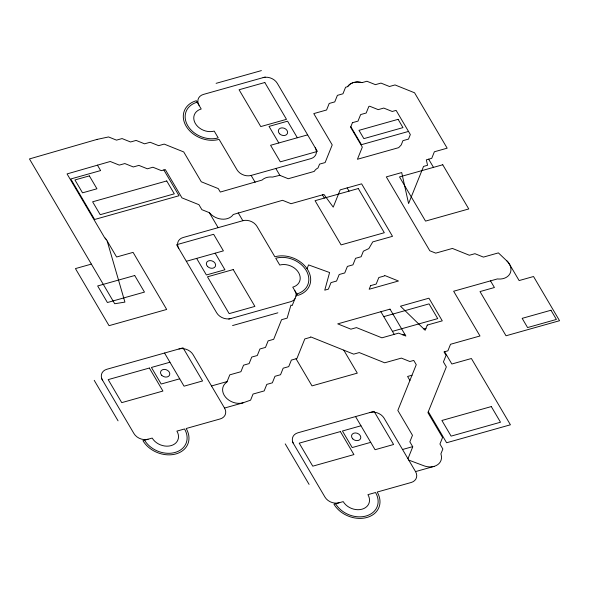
<?xml version="1.0" encoding="UTF-8"?>
<svg xmlns="http://www.w3.org/2000/svg" width="589" height="589" viewBox="0 0 589 589"><rect width="100%" height="100%" fill="white"/><g stroke="black" fill="none" stroke-linecap="round" stroke-linejoin="round"><path stroke-width="0.88" d="M407.963 458.728L412.764 446.801L409.841 441.831L412.469 435.293L397.833 410.437L416.254 364.687L413.743 360.424L409.863 361.513L401.374 358.105L384.698 362.802L359.246 352.575L353.687 354.144L310.58 336.834L310.374 337.357L304.815 338.918L296.922 358.524L291.364 360.093L288.728 366.63L283.169 368.191L280.541 374.729L274.982 376.29L272.346 382.828L266.788 384.396L264.159 390.927L253.042 394.056L250.583 400.167L242.727 402.928A14.372 11.073 21.8 0 1 225.477 397.089A14.372 11.073 21.8 0 1 226.051 382.725L226.853 382.165L229.798 374.84L240.916 371.711L243.552 365.18L249.11 363.612L251.739 357.074L257.297 355.513L259.926 348.975L265.484 347.414L268.12 340.876L273.679 339.308L281.571 319.702L287.13 318.141L290.944 305.087L292.181 305.588L296.827 294.058M307.031 268.709L308.562 264.91L329.597 272.53L324.76 290.163L328.375 289.147L331.003 282.61L336.562 281.041L339.198 274.511L344.756 272.943L347.385 266.412L352.944 264.844L355.579 258.306L361.138 256.745L363.369 251.194L368.832 248.587L372.763 241.88L392.51 236.322L361.617 183.842L340.177 189.879L333.227 207.137L323.943 194.444L291.032 203.706L282.543 200.304L233.273 214.492A14.372 11.073 21.8 0 1 210.266 213.601L209.529 212.739L201.872 209.669L198.942 204.692L181.972 197.882L165.288 169.551L161.408 170.641L152.926 167.232L147.368 168.8L138.879 165.391L133.32 166.959L124.839 163.551L119.28 165.111L110.253 161.489L67.065 173.917L104.452 237.411L106.521 239.892L116.615 257.003L133.085 252.372L166.687 309.453L109.046 325.673L75.436 268.591L91.369 264.108M347.76 86.406L348.099 85.972M348.46 85.545L348.85 85.147M349.262 84.764L349.711 84.411M350.175 84.065L350.676 83.756M351.184 83.454L351.721 83.196M352.281 82.946L352.855 82.732M107.161 240.975L124.92 302.105L114.708 303.747L29.45 158.934L97.156 139.372M353.444 82.541L354.063 82.379M216.104 83.343L261.398 70.599M265.19 77.041L203.426 94.424A10.779 8.305 21.8 0 0 199.045 105.313M307.627 134.859L270.572 145.284L280.327 161.857L317.39 151.432L277.272 83.299A10.779 8.305 21.8 0 0 263.128 77.623M197.197 102.184A23.229 17.898 21.8 0 0 187.744 125.671A23.229 17.898 21.8 0 0 218.232 137.907L214.219 131.097A14.372 11.073 21.8 0 1 195.364 123.521A14.372 11.073 21.8 0 1 201.21 109.002L196.328 100.712A25.143 19.378 21.8 0 0 186.102 126.134A25.143 19.378 21.8 0 0 219.101 139.379L236.984 169.765A10.779 8.305 21.8 0 0 251.128 175.441L310.83 158.64A10.779 8.305 21.8 0 0 315.218 147.751M408.508 131.428L361.432 144.68L350.83 126.679M296.775 293.97A23.229 17.898 21.8 0 0 306.228 270.491A23.229 17.898 21.8 0 0 275.74 258.247L279.753 265.057A14.372 11.073 21.8 0 1 298.608 272.633A14.372 11.073 21.8 0 1 292.762 287.16L297.644 295.442A25.143 19.378 21.8 0 0 307.878 270.027L306.913 268.525A25.143 19.378 21.8 0 0 274.872 256.775L256.988 226.39A10.779 8.305 21.8 0 0 242.845 220.713L183.142 237.514A10.779 8.305 21.8 0 0 178.754 248.411M186.345 261.295L223.4 250.87L213.645 234.297L176.59 244.729L216.7 312.855A10.779 8.305 21.8 0 0 230.844 318.531M228.782 319.113L290.546 301.73A10.779 8.305 21.8 0 0 295.06 298.616M232.574 325.562L277.868 312.811M169.949 362.235L151.425 367.455L161.18 384.028L179.711 378.808M383.763 316.624L429.057 303.872L437.73 318.605L392.436 331.349M211.517 385.957L227.089 381.576M402.883 334.854L404.842 334.302M423.83 328.957L425.95 328.36M144.585 440.211A23.229 17.898 21.8 0 0 175.066 452.455A23.229 17.898 21.8 0 0 184.519 428.969L176.906 431.111A14.372 11.073 21.8 0 1 171.06 445.637A14.372 11.073 21.8 0 1 152.198 438.069L142.936 440.675A25.143 19.378 21.8 0 0 175.934 453.928A25.143 19.378 21.8 0 0 186.168 428.505L220.139 418.948A10.779 8.305 21.8 0 0 224.527 408.052L243.051 402.839M412.013 375.222L407.581 376.467L409.915 380.435M360.969 425.781L342.437 431.001L352.2 447.566L370.724 442.354M402.53 449.503L412.675 446.646M335.605 503.757A23.229 17.898 21.8 0 0 366.086 515.993A23.229 17.898 21.8 0 0 375.539 492.514L367.926 494.657A14.372 11.073 21.8 0 1 362.073 509.183A14.372 11.073 21.8 0 1 343.218 501.614L333.956 504.221A25.143 19.378 21.8 0 0 366.954 517.466A25.143 19.378 21.8 0 0 377.188 492.051L411.159 482.494A10.779 8.305 21.8 0 0 415.539 471.598L434.071 466.385M96.618 139.505L108.553 136.942L116.497 140.138L122.056 138.57L130.544 141.978L136.103 140.418L144.592 143.826L150.143 142.258L158.632 145.667L164.191 144.099L183.724 151.947L201.283 181.773L218.261 188.59L220.301 192.058L262.053 180.065A14.372 11.073 21.8 0 1 272.597 177.061L279.768 175.323L288.257 178.732L314.246 171.414L314.607 170.854A14.372 11.073 21.8 0 1 317.044 168.528L318.023 167.946L319.562 164.125L325.121 162.564L332.218 144.923L313.775 113.596L326.571 109.996L329.199 103.458L334.758 101.897L337.394 95.359L342.953 93.791L345.581 87.26L347.562 86.701L350.035 84.153L353.275 82.585L357.103 81.959L362.191 82.585L366.932 81.253L375.414 84.654L380.973 83.093L389.462 86.502L395.02 84.934L414.553 92.782L447.169 148.178L434.373 151.778L431.744 158.316L426.34 159.833L427.555 165.288L423.55 166.415L408.589 203.573L401.698 172.562L386.318 176.891L429.808 250.759L435.735 253.137L452.411 248.44L469.381 255.258L474.94 253.69L483.429 257.099L498.397 252.887L507.674 261.707L509.831 264.873A14.372 11.073 21.8 0 1 498.574 279.031L497.418 278.921L453.648 291.238L479.991 335.98L450.519 344.278L447.89 350.816L444.01 351.905L446.05 355.381L443.421 361.911L446.344 366.888L427.923 412.639L442.56 437.494L439.931 444.032L442.862 449.002L440.881 453.913L441.19 454.885A14.372 11.073 21.8 0 1 434.417 466.282L433.195 466.598A14.372 11.073 21.8 0 1 423.815 465.752L408.766 460.097M354.681 82.239L355.322 82.129M355.962 82.04L356.625 81.996M357.295 81.959L357.965 81.967M358.642 81.989L359.327 82.048M360.012 82.129L360.696 82.246M361.381 82.379L362.058 82.548M506.842 260.846L507.306 261.325M507.762 261.81L508.174 262.319M105.122 238.103L105.549 238.597M508.579 262.827L508.94 263.357M105.954 239.112L106.329 239.635M509.294 263.887L519.123 280.57L533.531 276.513L559.55 320.711L506.025 335.774L480.006 291.577L494.414 287.52L490.497 280.865M428.659 159.177L433.475 167.364M444.614 351.736L451.844 364.009L471.399 358.51L510.427 424.794L446.609 442.759L428.313 411.682M347.135 187.92L349.034 191.138M297.335 137.752L287.579 121.179L269.048 126.399L278.811 142.972M322.433 194.871L324.325 198.088M380.877 311.721L394.21 334.368M275.836 168.491L279.885 175.375M251.128 175.441L255.14 182.259M415.539 471.598L384.102 418.197A10.779 8.305 21.8 0 0 369.958 412.521M343.777 350.161L357.302 373.139L312.008 385.883L296.046 358.775M238.177 212.791L242.845 220.713M355.55 416.578L375.06 449.724L393.592 444.504L374.074 411.365L297.901 432.797A10.779 8.305 21.8 0 0 293.521 443.694M209.294 212.651L218.136 227.663M215.162 253.189L224.924 269.762L206.393 274.975L196.638 258.402M163.852 169.956L179.034 195.732L94.623 219.483L70.776 178.975L100.623 170.574L97.421 165.134M292.431 441.853L324.959 497.094A10.779 8.305 21.8 0 0 339.102 502.77M285.231 443.878L309.078 484.386M224.527 408.052L193.082 354.652A10.779 8.305 21.8 0 0 178.938 348.975M164.53 353.032L184.048 386.178L202.572 380.958L183.061 347.819L106.889 369.251A10.779 8.305 21.8 0 0 102.501 380.148M101.418 378.307L133.939 433.548A10.779 8.305 21.8 0 0 148.082 439.225M94.211 380.332L118.058 420.841M294.927 290.841A10.779 8.305 21.8 0 1 296.031 296.208M352.443 122.674L350.61 127.239L362.316 147.125L357.427 159.266L398.679 147.655L401.212 144.96L402.942 140.661L408.501 139.1L410.334 134.535L396.117 110.386L392.237 111.476L383.756 108.067L378.197 109.635L369.708 106.226L368.824 106.476L366.189 113.014L360.637 114.575L358.002 121.113L352.443 122.674M370.628 285.628L369.17 289.258L398.459 281.012L384.588 275.438L384.374 275.961L378.823 277.522L376.187 284.06L370.628 285.628M427.275 325.062L425.177 330.274L400.468 306.206L428.939 298.189L442.273 320.843L427.275 325.062M264.814 82.512L239.075 89.756L260.758 126.583L286.497 119.339L264.814 82.512M89.359 175.89L74.943 179.947L82.534 192.839L96.942 188.782L89.359 175.89M166.731 180.948L92.613 201.806L100.204 214.691L174.315 193.833L166.731 180.948M398.105 119.331L358.988 130.338L363.869 138.629L402.979 127.614L398.105 119.331M358.296 188.532L315.063 200.694L341.083 244.891L384.315 232.721L358.296 188.532M442.744 164.758L399.504 176.921L425.53 221.111L468.763 208.948L442.744 164.758M134.712 275.519L97.656 285.952L107.412 302.525L144.474 292.092L134.712 275.519M233.215 269.571L207.475 276.815L229.158 313.642L254.897 306.398L233.215 269.571M149.363 368.029L108.192 379.618L121.739 402.64L162.917 391.052L149.363 368.029M390.028 309.144L337.711 323.869L350.911 329.17L356.47 327.602L381.922 337.821L398.598 333.131L405.873 336.054L390.028 309.144M550.987 310.241L522.163 318.347L527.582 327.558L556.406 319.444L550.987 310.241M340.383 431.575L299.205 443.164L312.759 466.179L353.93 454.59L340.383 431.575M491.3 406.572L441.89 420.472L451.1 436.125L500.51 422.225L491.3 406.572M279.561 133.777A4.793 3.689 21.8 0 0 287.425 133.489A4.793 3.689 21.8 0 0 281.947 127.85A4.793 3.689 21.8 0 0 279.561 133.777M352.752 438.864A4.793 3.689 21.8 0 0 360.615 438.577A4.793 3.689 21.8 0 0 355.145 432.937A4.793 3.689 21.8 0 0 352.752 438.864M161.739 375.318A4.793 3.689 21.8 0 0 169.595 375.031A4.793 3.689 21.8 0 0 164.125 369.391A4.793 3.689 21.8 0 0 161.739 375.318M207.578 266.522A4.793 3.689 21.8 0 0 215.441 266.235A4.793 3.689 21.8 0 0 209.971 260.588A4.793 3.689 21.8 0 0 207.578 266.522"/></g></svg>
